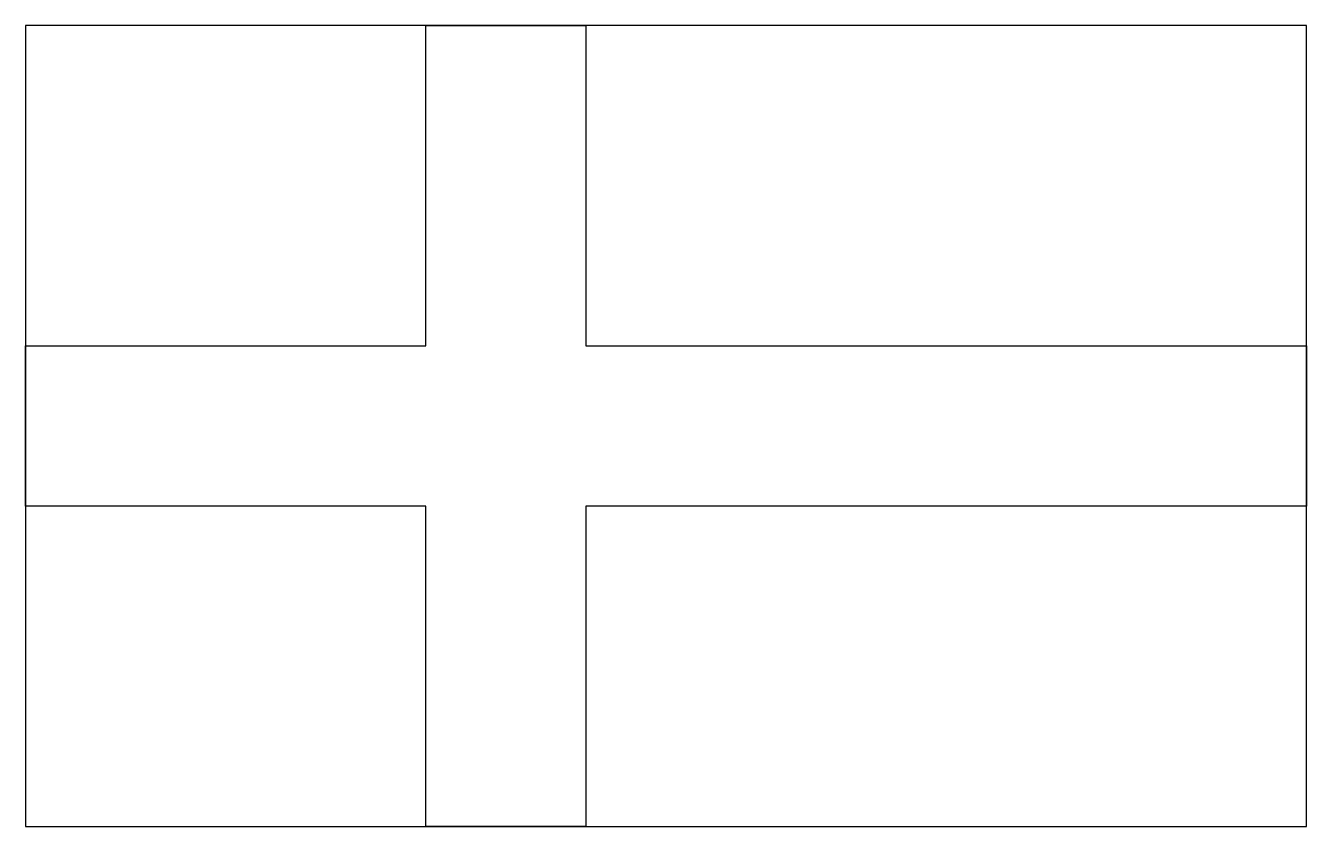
# Model space of a CAD drawing. Extents: x 0 to 1.6, y 0 to 1.
import ezdxf

# ---------------------------------------------------------------- set-up
doc = ezdxf.new("R2010")
doc.units = 0
for name, color, linetype in [('BLUE', 7, 'CONTINUOUS'), ('BORDER', 7, 'CONTINUOUS'), ('YELOW', 7, 'CONTINUOUS')]:
    doc.layers.add(name, color=color, linetype=linetype)

msp = doc.modelspace()

# ---------------------------------------------------------------- linework, layer by layer
at = {"layer": 'BLUE'}
for points in [[(0, 0.6), (0.5, 0.6), (0.5, 1), (0, 1)], [(0.7, 0.6), (1.6, 0.6), (1.6, 1), (0.7, 1)], [(0, 0), (0.5, 0), (0.5, 0.4), (0, 0.4)], [(0.7, 0), (1.6, 0), (1.6, 0.4), (0.7, 0.4)]]:
    msp.add_lwpolyline(points, close=True, dxfattribs=at)
at = {"layer": 'BORDER'}
msp.add_lwpolyline([(0, 0), (1.6, 0), (1.6, 1), (0, 1)], close=True, dxfattribs=at)
at = {"layer": 'YELOW'}
msp.add_lwpolyline([(0.5, 0.4), (0, 0.4), (0, 0.6), (0.5, 0.6), (0.5, 1), (0.7, 1), (0.7, 0.6), (1.6, 0.6), (1.6, 0.4), (0.7, 0.4), (0.7, 0), (0.5, 0)], close=True, dxfattribs=at)

doc.saveas('drawing.dxf')
